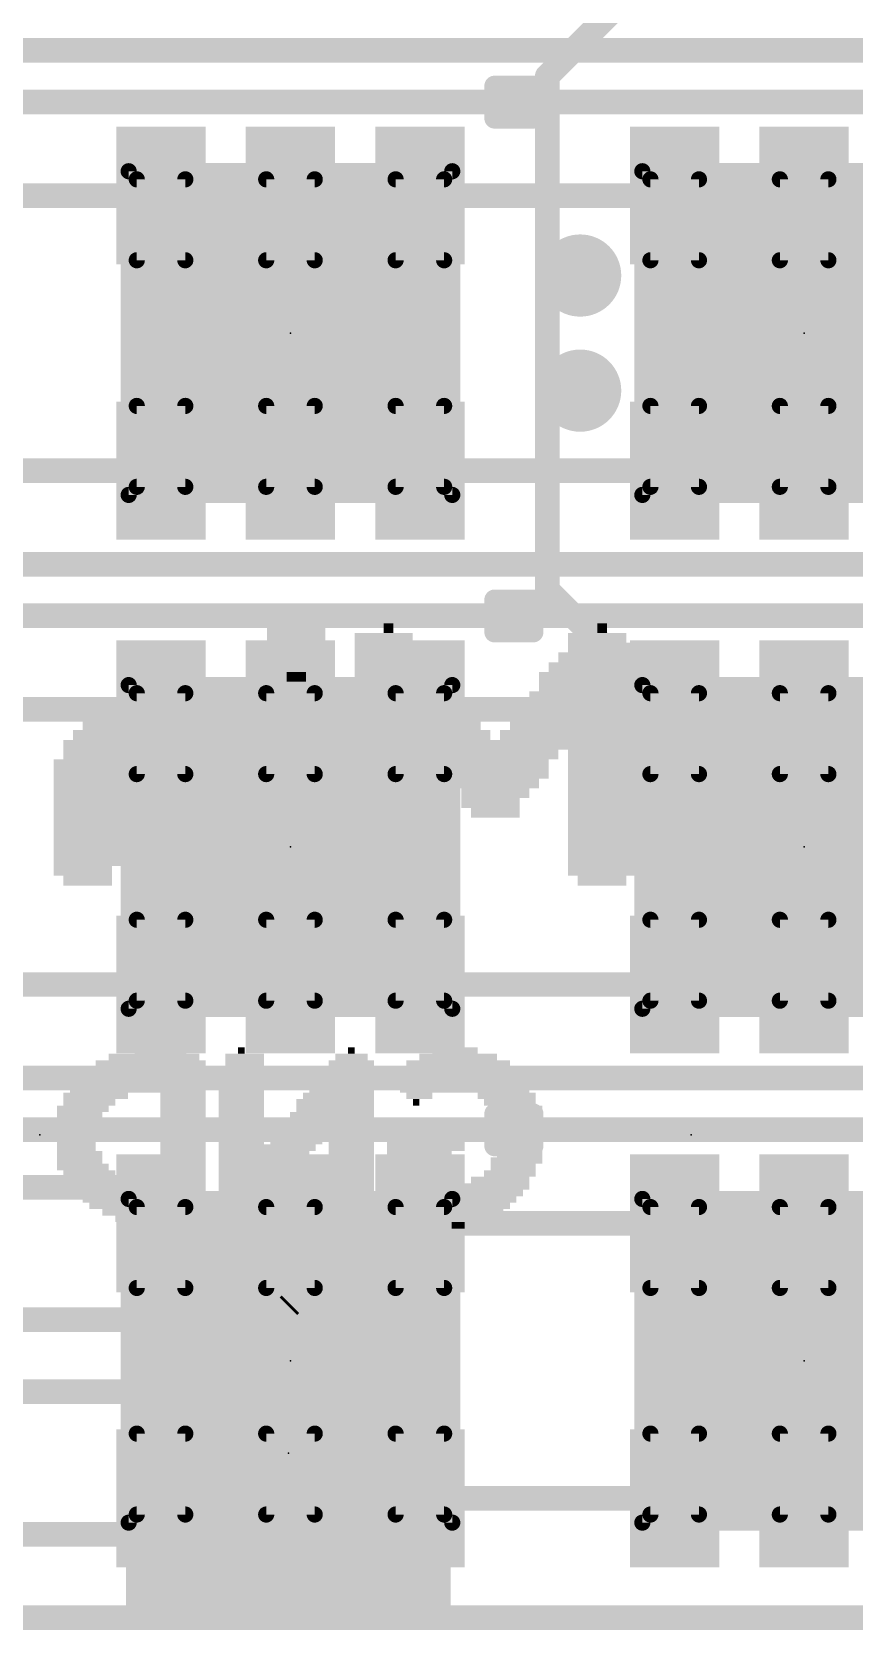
# Model space of a CAD drawing. Extents: x 0 to 108, y -62 to 34.
# Drawn here: x 23.48 to 28.57, y -0.08 to 9.8 of the extents above; entities that cross this region are included whole.
import ezdxf

# ---------------------------------------------------------------- set-up
doc = ezdxf.new("R2010")
doc.units = 0
for name, color, linetype in [('1', 12, 'CONTINUOUS'), ('15', 12, 'CONTINUOUS'), ('16', 132, 'CONTINUOUS'), ('18', 110, 'CONTINUOUS'), ('2', 132, 'CONTINUOUS'), ('20', 53, 'CONTINUOUS'), ('21', 253, 'CONTINUOUS'), ('22', 253, 'CONTINUOUS'), ('23', 53, 'CONTINUOUS'), ('24', 53, 'CONTINUOUS'), ('29', 253, 'CONTINUOUS'), ('39', 12, 'CONTINUOUS'), ('51', 253, 'CONTINUOUS')]:
    doc.layers.add(name, color=color, linetype=linetype)

# ---------------------------------------------------------------- blocks, each defined once
blk = doc.blocks.new('RECT')
blk.add_solid([(-0.5, -0.5), (0.5, -0.5), (-0.5, 0.5), (0.5, 0.5)])
blk = doc.blocks.new('PIE')
at = {"const_width": 0.5}
blk.add_lwpolyline([(0, -0.25, 1), (0, 0.25, 1), (0, -0.25)], format="xyb", dxfattribs=at)
blk = doc.blocks.new('ROUNDV')
at = {"const_width": 0.5}
blk.add_lwpolyline([(0, -0.25, 1), (0, 0.25, 1), (0, -0.25)], format="xyb", dxfattribs=at)

msp = doc.modelspace()

# ---------------------------------------------------------------- linework, layer by layer
at = {"layer": '1', "const_width": 0.1524}
for points in [[(32.385, 9.6837), (8.5725, 9.6837)], [(32.0675, 9.3663), (8.255, 9.3663)], [(24.2825, 8.7875), (22.7075, 8.7875)], [(25.0825, 8.7875), (25.0825, 8.3185)], [(27.4575, 8.7875), (25.8825, 8.7875)], [(28.2575, 8.7875), (28.2575, 8.2867)], [(28.3528, 8.1915), (28.2575, 8.2867)], [(29.9403, 8.1915), (28.3528, 8.1915)], [(25.0825, 7.0875), (25.0825, 7.5883)], [(28.2575, 7.0875), (28.2575, 7.5565)], [(24.2825, 7.0875), (22.7075, 7.0875)], [(25.8825, 7.0875), (27.4575, 7.0875)], [(32.385, 6.5088), (8.5725, 6.5088)], [(32.0675, 6.1913), (8.255, 6.1913)], [(22.7075, 5.6125), (24.2825, 5.6125)], [(25.0825, 5.6125), (25.0825, 5.1435)], [(25.8825, 5.6125), (27.4575, 5.6125)], [(28.2575, 5.6125), (28.2575, 5.1435)], [(25.0825, 3.9125), (25.0825, 4.4133)], [(28.2575, 3.9125), (28.2575, 4.4133)], [(24.2825, 3.9125), (22.7075, 3.9125)], [(27.4575, 3.9125), (25.8825, 3.9125)], [(32.385, 3.3338), (8.5725, 3.3338)], [(32.0675, 3.0163), (8.255, 3.0163)], [(22.9298, 2.6598), (24.0602, 2.6598)], [(24.0602, 2.6598), (24.2825, 2.4375)], [(25.0825, 2.4375), (25.0825, 1.9368)], [(25.8825, 2.4375), (27.4575, 2.4375)], [(28.2575, 2.4375), (28.2575, 1.9685)], [(24.9872, 1.8415), (25.0825, 1.9368)], [(21.9075, 1.8415), (24.9872, 1.8415)], [(21.9075, 1.397), (24.9238, 1.397)], [(24.9238, 1.397), (25.0825, 1.2383)], [(28.4163, 1.397), (28.2575, 1.2383)], [(31.2738, 1.397), (28.4163, 1.397)], [(25.0825, 1.2383), (25.0825, 0.7375)], [(28.2575, 0.7375), (28.2575, 1.2383)], [(24.2825, 0.7375), (24.0602, 0.5152)], [(27.4575, 0.7375), (25.8825, 0.7375)], [(24.0602, 0.5152), (22.9298, 0.5152)]]:
    msp.add_lwpolyline(points, dxfattribs=at)
at = {"layer": '1', "const_width": 0.0762}
for points in [[(24.2825, 8.7494, 1), (24.2825, 8.8256)], [(25.1206, 8.7875, 1), (25.0444, 8.7875)], [(25.8825, 8.8256, 1), (25.8825, 8.7494)], [(27.4575, 8.7494, 1), (27.4575, 8.8256)], [(28.2956, 8.7875, 1), (28.2194, 8.7875)], [(25.0444, 8.3185, 1), (25.1206, 8.3185)], [(28.2844, 8.3137, 1), (28.2306, 8.2598)], [(28.2194, 8.2867, 1), (28.2956, 8.2867)], [(28.3528, 8.2296, 1), (28.3528, 8.1534)], [(28.3258, 8.1646, 1), (28.3797, 8.2184)], [(25.1206, 7.5883, 1), (25.0444, 7.5883)], [(28.2956, 7.5565, 1), (28.2194, 7.5565)], [(24.2825, 7.0494, 1), (24.2825, 7.1256)], [(25.0444, 7.0875, 1), (25.1206, 7.0875)], [(25.8825, 7.1256, 1), (25.8825, 7.0494)], [(27.4575, 7.0494, 1), (27.4575, 7.1256)], [(28.2194, 7.0875, 1), (28.2956, 7.0875)], [(24.2825, 5.5744, 1), (24.2825, 5.6506)], [(25.1206, 5.6125, 1), (25.0444, 5.6125)], [(25.8825, 5.6506, 1), (25.8825, 5.5744)], [(27.4575, 5.5744, 1), (27.4575, 5.6506)], [(28.2956, 5.6125, 1), (28.2194, 5.6125)], [(25.0444, 5.1435, 1), (25.1206, 5.1435)], [(28.2194, 5.1435, 1), (28.2956, 5.1435)], [(25.1206, 4.4133, 1), (25.0444, 4.4133)], [(28.2956, 4.4133, 1), (28.2194, 4.4133)], [(24.2825, 3.8744, 1), (24.2825, 3.9506)], [(25.0444, 3.9125, 1), (25.1206, 3.9125)], [(25.8825, 3.9506, 1), (25.8825, 3.8744)], [(27.4575, 3.8744, 1), (27.4575, 3.9506)], [(28.2194, 3.9125, 1), (28.2956, 3.9125)], [(24.0872, 2.6867, 1), (24.0333, 2.6328)], [(24.0602, 2.6217, 1), (24.0602, 2.6979)], [(24.2556, 2.4106, 1), (24.3094, 2.4644)], [(25.1206, 2.4375, 1), (25.0444, 2.4375)], [(25.8825, 2.4756, 1), (25.8825, 2.3994)], [(27.4575, 2.3994, 1), (27.4575, 2.4756)], [(28.2956, 2.4375, 1), (28.2194, 2.4375)], [(25.0444, 1.9368, 1), (25.1206, 1.9368)], [(25.1094, 1.9098, 1), (25.0556, 1.9637)], [(28.2194, 1.9685, 1), (28.2956, 1.9685)], [(24.9603, 1.8684, 1), (25.0142, 1.8146)], [(24.9872, 1.8034, 1), (24.9872, 1.8796)], [(24.9507, 1.4239, 1), (24.8968, 1.3701)], [(24.9238, 1.3589, 1), (24.9238, 1.4351)], [(28.4163, 1.4351, 1), (28.4163, 1.3589)], [(28.4432, 1.3701, 1), (28.3893, 1.4239)], [(25.1206, 1.2383, 1), (25.0444, 1.2383)], [(25.0556, 1.2113, 1), (25.1094, 1.2652)], [(28.2956, 1.2383, 1), (28.2194, 1.2383)], [(28.2306, 1.2652, 1), (28.2844, 1.2113)], [(24.3094, 0.7106, 1), (24.2556, 0.7644)], [(25.8825, 0.7756, 1), (25.8825, 0.6994)], [(27.4575, 0.6994, 1), (27.4575, 0.7756)], [(25.0444, 0.7375, 1), (25.1206, 0.7375)], [(28.2194, 0.7375, 1), (28.2956, 0.7375)], [(24.0333, 0.5422, 1), (24.0872, 0.4883)], [(24.0602, 0.4771, 1), (24.0602, 0.5534)]]:
    msp.add_lwpolyline(points, format="xyb", dxfattribs=at)
at = {"layer": '15', "const_width": 0.1524}
msp.add_lwpolyline([(40.64, 0), (0, 0)], dxfattribs=at)
at = {"layer": '16', "const_width": 0.1524}
for points in [[(27.305, 10.16), (26.67, 9.525)], [(26.67, 9.525), (26.67, 6.35)], [(26.67, 6.35), (27.305, 5.715)], [(27.305, 5.715), (33.02, 5.715)], [(25.0698, 1.9241), (25.0825, 1.9368)], [(25.0698, 1.016), (25.0698, 1.9241)], [(25.0698, 1.016), (25.0698, 0.508)], [(40.64, 0), (0, 0)]]:
    msp.add_lwpolyline(points, dxfattribs=at)
at = {"layer": '16', "const_width": 0.0762}
for points in [[(26.7081, 9.525, 1), (26.6319, 9.525)], [(26.6431, 9.5519, 1), (26.6969, 9.4981)], [(26.6969, 6.3769, 1), (26.6431, 6.3231)], [(26.6319, 6.35, 1), (26.7081, 6.35)], [(27.305, 5.7531, 1), (27.305, 5.6769)], [(27.2781, 5.6881, 1), (27.3319, 5.7419)], [(25.1079, 1.9241, 1), (25.0317, 1.9241)], [(25.0429, 1.951, 1), (25.0967, 1.8971)], [(25.1094, 1.9098, 1), (25.0556, 1.9637)], [(25.1079, 1.016, 1), (25.0317, 1.016)], [(25.0317, 1.016, 1), (25.1079, 1.016)], [(25.0317, 0.508, 1), (25.1079, 0.508)]]:
    msp.add_lwpolyline(points, format="xyb", dxfattribs=at)
at = {"layer": '2', "const_width": 0.1524}
msp.add_lwpolyline([(40.64, 0), (0, 0)], dxfattribs=at)
at = {"layer": '20', "const_width": 0.1524}
msp.add_lwpolyline([(3.81, 0), (36.83, 0)], dxfattribs=at)
at = {"layer": '21', "const_width": 0.127}
for points in [[(26.3445, 9.3645), (26.3445, 9.4645)], [(26.3445, 9.4645), (26.5825, 9.4645)], [(26.5825, 9.4645), (26.5825, 9.2645)], [(26.4825, 9.3645), (26.3445, 9.3645)], [(26.3445, 9.2645), (26.3445, 9.3645)], [(26.5825, 9.2645), (26.3445, 9.2645)], [(26.3445, 6.1895), (26.3445, 6.2895)], [(26.3445, 6.2895), (26.5825, 6.2895)], [(26.5825, 6.2895), (26.5825, 6.0895)], [(26.4825, 6.1895), (26.3445, 6.1895)], [(26.3445, 6.0895), (26.3445, 6.1895)], [(26.5825, 6.0895), (26.3445, 6.0895)], [(26.3445, 3.0145), (26.3445, 3.1145)], [(26.3445, 3.1145), (26.5825, 3.1145)], [(26.5825, 3.1145), (26.5825, 2.9145)], [(26.4825, 3.0145), (26.3445, 3.0145)], [(26.3445, 2.9145), (26.3445, 3.0145)], [(26.5825, 2.9145), (26.3445, 2.9145)]]:
    msp.add_lwpolyline(points, dxfattribs=at)
at = {"layer": '21', "const_width": 0.0635}
for points in [[(26.3445, 9.4963, 1), (26.3445, 9.4328)], [(26.3762, 9.4645, 1), (26.3128, 9.4645)], [(26.6142, 9.4645, 1), (26.5508, 9.4645)], [(26.5825, 9.4328, 1), (26.5825, 9.4963)], [(26.3445, 9.3963, 1), (26.3445, 9.3327)], [(26.3762, 9.3645, 1), (26.3128, 9.3645)], [(26.3128, 9.3645, 1), (26.3762, 9.3645)], [(26.4825, 9.3327, 1), (26.4825, 9.3963)], [(26.3445, 9.2963, 1), (26.3445, 9.2327)], [(26.3128, 9.2645, 1), (26.3762, 9.2645)], [(26.5508, 9.2645, 1), (26.6142, 9.2645)], [(26.5825, 9.2327, 1), (26.5825, 9.2963)], [(26.3445, 6.3213, 1), (26.3445, 6.2578)], [(26.3762, 6.2895, 1), (26.3128, 6.2895)], [(26.6142, 6.2895, 1), (26.5508, 6.2895)], [(26.5825, 6.2578, 1), (26.5825, 6.3213)], [(26.3445, 6.2213, 1), (26.3445, 6.1578)], [(26.3762, 6.1895, 1), (26.3128, 6.1895)], [(26.3128, 6.1895, 1), (26.3762, 6.1895)], [(26.4825, 6.1578, 1), (26.4825, 6.2213)], [(26.3445, 6.1212, 1), (26.3445, 6.0578)], [(26.5825, 6.0578, 1), (26.5825, 6.1212)], [(26.3128, 6.0895, 1), (26.3762, 6.0895)], [(26.5508, 6.0895, 1), (26.6142, 6.0895)], [(26.3445, 3.1463, 1), (26.3445, 3.0827)], [(26.3762, 3.1145, 1), (26.3128, 3.1145)], [(26.6142, 3.1145, 1), (26.5508, 3.1145)], [(26.5825, 3.0827, 1), (26.5825, 3.1463)], [(26.3445, 3.0463, 1), (26.3445, 2.9827)], [(26.3762, 3.0145, 1), (26.3128, 3.0145)], [(26.4825, 2.9827, 1), (26.4825, 3.0463)], [(26.3445, 2.9463, 1), (26.3445, 2.8828)], [(26.3128, 3.0145, 1), (26.3762, 3.0145)], [(26.5825, 2.8828, 1), (26.5825, 2.9463)], [(26.3128, 2.9145, 1), (26.3762, 2.9145)], [(26.5508, 2.9145, 1), (26.6142, 2.9145)]]:
    msp.add_lwpolyline(points, format="xyb", dxfattribs=at)
at = {"layer": '23'}
for p in [(25.0825, 7.9375), (28.2575, 7.9375), (25.0825, 4.7625), (28.2575, 4.7625), (25.0825, 1.5875), (28.2575, 1.5875)]:
    msp.add_point(p, dxfattribs=at)
at = {"layer": '24'}
for p in [(23.5331, 2.9845), (27.559, 2.9845), (25.0698, 1.016)]:
    msp.add_point(p, dxfattribs=at)
at = {"layer": '51', "const_width": 0.1}
for points in [[(24.0825, 6.9375), (24.0825, 8.9375)], [(24.0825, 8.9375), (26.0825, 8.9375)], [(26.0825, 8.9375), (26.0825, 6.9375)], [(27.2575, 6.9375), (27.2575, 8.9375)], [(27.2575, 8.9375), (29.2575, 8.9375)], [(24.4325, 8.8875), (24.1325, 8.8875)], [(24.1325, 8.8875), (24.1325, 8.3875)], [(24.4325, 8.3875), (24.4325, 8.8875)], [(25.2325, 8.8875), (24.9325, 8.8875)], [(24.9325, 8.8875), (24.9325, 8.3875)], [(25.2325, 8.3875), (25.2325, 8.8875)], [(26.0325, 8.8875), (25.7325, 8.8875)], [(25.7325, 8.8875), (25.7325, 8.3875)], [(26.0325, 8.3875), (26.0325, 8.8875)], [(27.6075, 8.8875), (27.3075, 8.8875)], [(27.3075, 8.8875), (27.3075, 8.3875)], [(27.6075, 8.3875), (27.6075, 8.8875)], [(28.4075, 8.8875), (28.1075, 8.8875)], [(28.1075, 8.8875), (28.1075, 8.3875)], [(28.4075, 8.3875), (28.4075, 8.8875)], [(24.1325, 8.3875), (24.4325, 8.3875)], [(24.9325, 8.3875), (25.2325, 8.3875)], [(25.7325, 8.3875), (26.0325, 8.3875)], [(27.3075, 8.3875), (27.6075, 8.3875)], [(28.1075, 8.3875), (28.4075, 8.3875)], [(24.1325, 6.9875), (24.1325, 7.4875)], [(24.1325, 7.4875), (24.4325, 7.4875)], [(24.4325, 7.4875), (24.4325, 6.9875)], [(24.9325, 6.9875), (24.9325, 7.4875)], [(24.9325, 7.4875), (25.2325, 7.4875)], [(25.2325, 7.4875), (25.2325, 6.9875)], [(25.7325, 7.4875), (25.7325, 6.9875)], [(26.0325, 7.4875), (25.7325, 7.4875)], [(26.0325, 6.9875), (26.0325, 7.4875)], [(27.3075, 6.9875), (27.3075, 7.4875)], [(27.3075, 7.4875), (27.6075, 7.4875)], [(27.6075, 7.4875), (27.6075, 6.9875)], [(28.1075, 6.9875), (28.1075, 7.4875)], [(28.1075, 7.4875), (28.4075, 7.4875)], [(28.4075, 7.4875), (28.4075, 6.9875)], [(24.4325, 6.9875), (24.1325, 6.9875)], [(25.2325, 6.9875), (24.9325, 6.9875)], [(25.7325, 6.9875), (26.0325, 6.9875)], [(27.6075, 6.9875), (27.3075, 6.9875)], [(28.4075, 6.9875), (28.1075, 6.9875)], [(26.0825, 6.9375), (24.0825, 6.9375)], [(29.2575, 6.9375), (27.2575, 6.9375)], [(24.0825, 3.7625), (24.0825, 5.7625)], [(24.0825, 5.7625), (26.0825, 5.7625)], [(24.4325, 5.7125), (24.1325, 5.7125)], [(24.1325, 5.7125), (24.1325, 5.2125)], [(24.4325, 5.2125), (24.4325, 5.7125)], [(25.2325, 5.7125), (24.9325, 5.7125)], [(24.9325, 5.7125), (24.9325, 5.2125)], [(25.2325, 5.2125), (25.2325, 5.7125)], [(26.0325, 5.7125), (25.7325, 5.7125)], [(25.7325, 5.7125), (25.7325, 5.2125)], [(26.0325, 5.2125), (26.0325, 5.7125)], [(26.0825, 5.7625), (26.0825, 3.7625)], [(27.2575, 3.7625), (27.2575, 5.7625)], [(27.2575, 5.7625), (29.2575, 5.7625)], [(27.6075, 5.7125), (27.3075, 5.7125)], [(27.3075, 5.7125), (27.3075, 5.2125)], [(27.6075, 5.2125), (27.6075, 5.7125)], [(28.4075, 5.7125), (28.1075, 5.7125)], [(28.1075, 5.7125), (28.1075, 5.2125)], [(28.4075, 5.2125), (28.4075, 5.7125)], [(24.1325, 5.2125), (24.4325, 5.2125)], [(24.9325, 5.2125), (25.2325, 5.2125)], [(25.7325, 5.2125), (26.0325, 5.2125)], [(27.3075, 5.2125), (27.6075, 5.2125)], [(28.1075, 5.2125), (28.4075, 5.2125)], [(24.1325, 3.8125), (24.1325, 4.3125)], [(24.1325, 4.3125), (24.4325, 4.3125)], [(24.4325, 4.3125), (24.4325, 3.8125)], [(24.9325, 3.8125), (24.9325, 4.3125)], [(24.9325, 4.3125), (25.2325, 4.3125)], [(25.2325, 4.3125), (25.2325, 3.8125)], [(25.7325, 4.3125), (25.7325, 3.8125)], [(26.0325, 4.3125), (25.7325, 4.3125)], [(26.0325, 3.8125), (26.0325, 4.3125)], [(27.3075, 3.8125), (27.3075, 4.3125)], [(27.3075, 4.3125), (27.6075, 4.3125)], [(27.6075, 4.3125), (27.6075, 3.8125)], [(28.1075, 3.8125), (28.1075, 4.3125)], [(28.1075, 4.3125), (28.4075, 4.3125)], [(28.4075, 4.3125), (28.4075, 3.8125)], [(24.4325, 3.8125), (24.1325, 3.8125)], [(25.2325, 3.8125), (24.9325, 3.8125)], [(25.7325, 3.8125), (26.0325, 3.8125)], [(27.6075, 3.8125), (27.3075, 3.8125)], [(28.4075, 3.8125), (28.1075, 3.8125)], [(26.0825, 3.7625), (24.0825, 3.7625)], [(29.2575, 3.7625), (27.2575, 3.7625)], [(24.0825, 0.5875), (24.0825, 2.5875)], [(24.0825, 2.5875), (26.0825, 2.5875)], [(24.4325, 2.5375), (24.1325, 2.5375)], [(24.1325, 2.5375), (24.1325, 2.0375)], [(24.4325, 2.0375), (24.4325, 2.5375)], [(25.2325, 2.5375), (24.9325, 2.5375)], [(24.9325, 2.5375), (24.9325, 2.0375)], [(25.2325, 2.0375), (25.2325, 2.5375)], [(26.0325, 2.5375), (25.7325, 2.5375)], [(25.7325, 2.5375), (25.7325, 2.0375)], [(26.0325, 2.0375), (26.0325, 2.5375)], [(26.0825, 2.5875), (26.0825, 0.5875)], [(27.2575, 0.5875), (27.2575, 2.5875)], [(27.2575, 2.5875), (29.2575, 2.5875)], [(27.6075, 2.5375), (27.3075, 2.5375)], [(27.3075, 2.5375), (27.3075, 2.0375)], [(27.6075, 2.0375), (27.6075, 2.5375)], [(28.4075, 2.5375), (28.1075, 2.5375)], [(28.1075, 2.5375), (28.1075, 2.0375)], [(28.4075, 2.0375), (28.4075, 2.5375)], [(24.1325, 2.0375), (24.4325, 2.0375)], [(24.9325, 2.0375), (25.2325, 2.0375)], [(25.7325, 2.0375), (26.0325, 2.0375)], [(27.3075, 2.0375), (27.6075, 2.0375)], [(28.1075, 2.0375), (28.4075, 2.0375)], [(24.1325, 0.6375), (24.1325, 1.1375)], [(24.1325, 1.1375), (24.4325, 1.1375)], [(24.4325, 1.1375), (24.4325, 0.6375)], [(24.9325, 0.6375), (24.9325, 1.1375)], [(24.9325, 1.1375), (25.2325, 1.1375)], [(25.2325, 1.1375), (25.2325, 0.6375)], [(25.7325, 1.1375), (25.7325, 0.6375)], [(26.0325, 1.1375), (25.7325, 1.1375)], [(26.0325, 0.6375), (26.0325, 1.1375)], [(27.3075, 0.6375), (27.3075, 1.1375)], [(27.3075, 1.1375), (27.6075, 1.1375)], [(27.6075, 1.1375), (27.6075, 0.6375)], [(28.1075, 0.6375), (28.1075, 1.1375)], [(28.1075, 1.1375), (28.4075, 1.1375)], [(28.4075, 1.1375), (28.4075, 0.6375)], [(26.0825, 0.5875), (24.0825, 0.5875)], [(24.4325, 0.6375), (24.1325, 0.6375)], [(25.2325, 0.6375), (24.9325, 0.6375)], [(25.7325, 0.6375), (26.0325, 0.6375)], [(29.2575, 0.5875), (27.2575, 0.5875)], [(27.6075, 0.6375), (27.3075, 0.6375)], [(28.4075, 0.6375), (28.1075, 0.6375)]]:
    msp.add_lwpolyline(points, dxfattribs=at)
at = {"layer": '51', "const_width": 0.05}
for points in [[(24.1075, 8.9375, 1), (24.0575, 8.9375)], [(24.0825, 8.9625, 1), (24.0825, 8.9125)], [(26.1075, 8.9375, 1), (26.0575, 8.9375)], [(26.0825, 8.9125, 1), (26.0825, 8.9625)], [(27.2825, 8.9375, 1), (27.2325, 8.9375)], [(27.2575, 8.9625, 1), (27.2575, 8.9125)], [(24.1325, 8.9125, 1), (24.1325, 8.8625)], [(24.1575, 8.8875, 1), (24.1075, 8.8875)], [(24.4575, 8.8875, 1), (24.4075, 8.8875)], [(24.4325, 8.8625, 1), (24.4325, 8.9125)], [(24.9325, 8.9125, 1), (24.9325, 8.8625)], [(24.9575, 8.8875, 1), (24.9075, 8.8875)], [(25.2575, 8.8875, 1), (25.2075, 8.8875)], [(25.2325, 8.8625, 1), (25.2325, 8.9125)], [(25.7325, 8.9125, 1), (25.7325, 8.8625)], [(25.7575, 8.8875, 1), (25.7075, 8.8875)], [(26.0575, 8.8875, 1), (26.0075, 8.8875)], [(26.0325, 8.8625, 1), (26.0325, 8.9125)], [(27.3075, 8.9125, 1), (27.3075, 8.8625)], [(27.3325, 8.8875, 1), (27.2825, 8.8875)], [(27.6325, 8.8875, 1), (27.5825, 8.8875)], [(27.6075, 8.8625, 1), (27.6075, 8.9125)], [(28.1075, 8.9125, 1), (28.1075, 8.8625)], [(28.1325, 8.8875, 1), (28.0825, 8.8875)], [(28.4325, 8.8875, 1), (28.3825, 8.8875)], [(28.4075, 8.8625, 1), (28.4075, 8.9125)], [(24.1325, 8.4125, 1), (24.1325, 8.3625)], [(24.1075, 8.3875, 1), (24.1575, 8.3875)], [(24.4075, 8.3875, 1), (24.4575, 8.3875)], [(24.4325, 8.3625, 1), (24.4325, 8.4125)], [(24.9325, 8.4125, 1), (24.9325, 8.3625)], [(24.9075, 8.3875, 1), (24.9575, 8.3875)], [(25.2075, 8.3875, 1), (25.2575, 8.3875)], [(25.2325, 8.3625, 1), (25.2325, 8.4125)], [(25.7325, 8.4125, 1), (25.7325, 8.3625)], [(25.7075, 8.3875, 1), (25.7575, 8.3875)], [(26.0075, 8.3875, 1), (26.0575, 8.3875)], [(26.0325, 8.3625, 1), (26.0325, 8.4125)], [(27.3075, 8.4125, 1), (27.3075, 8.3625)], [(27.2825, 8.3875, 1), (27.3325, 8.3875)], [(27.5825, 8.3875, 1), (27.6325, 8.3875)], [(27.6075, 8.3625, 1), (27.6075, 8.4125)], [(28.1075, 8.4125, 1), (28.1075, 8.3625)], [(28.0825, 8.3875, 1), (28.1325, 8.3875)], [(28.3825, 8.3875, 1), (28.4325, 8.3875)], [(28.4075, 8.3625, 1), (28.4075, 8.4125)], [(24.1575, 7.4875, 1), (24.1075, 7.4875)], [(24.1325, 7.5125, 1), (24.1325, 7.4625)], [(24.4575, 7.4875, 1), (24.4075, 7.4875)], [(24.4325, 7.4625, 1), (24.4325, 7.5125)], [(24.9575, 7.4875, 1), (24.9075, 7.4875)], [(24.9325, 7.5125, 1), (24.9325, 7.4625)], [(25.2575, 7.4875, 1), (25.2075, 7.4875)], [(25.2325, 7.4625, 1), (25.2325, 7.5125)], [(25.7575, 7.4875, 1), (25.7075, 7.4875)], [(25.7325, 7.5125, 1), (25.7325, 7.4625)], [(26.0575, 7.4875, 1), (26.0075, 7.4875)], [(26.0325, 7.4625, 1), (26.0325, 7.5125)], [(27.3325, 7.4875, 1), (27.2825, 7.4875)], [(27.3075, 7.5125, 1), (27.3075, 7.4625)], [(27.6325, 7.4875, 1), (27.5825, 7.4875)], [(27.6075, 7.4625, 1), (27.6075, 7.5125)], [(28.1325, 7.4875, 1), (28.0825, 7.4875)], [(28.1075, 7.5125, 1), (28.1075, 7.4625)], [(28.4325, 7.4875, 1), (28.3825, 7.4875)], [(28.4075, 7.4625, 1), (28.4075, 7.5125)], [(24.1325, 7.0125, 1), (24.1325, 6.9625)], [(24.1075, 6.9875, 1), (24.1575, 6.9875)], [(24.4075, 6.9875, 1), (24.4575, 6.9875)], [(24.4325, 6.9625, 1), (24.4325, 7.0125)], [(24.9325, 7.0125, 1), (24.9325, 6.9625)], [(24.9075, 6.9875, 1), (24.9575, 6.9875)], [(25.2075, 6.9875, 1), (25.2575, 6.9875)], [(25.2325, 6.9625, 1), (25.2325, 7.0125)], [(25.7325, 7.0125, 1), (25.7325, 6.9625)], [(25.7075, 6.9875, 1), (25.7575, 6.9875)], [(26.0075, 6.9875, 1), (26.0575, 6.9875)], [(26.0325, 6.9625, 1), (26.0325, 7.0125)], [(27.3075, 7.0125, 1), (27.3075, 6.9625)], [(27.2825, 6.9875, 1), (27.3325, 6.9875)], [(27.5825, 6.9875, 1), (27.6325, 6.9875)], [(27.6075, 6.9625, 1), (27.6075, 7.0125)], [(28.1075, 7.0125, 1), (28.1075, 6.9625)], [(28.0825, 6.9875, 1), (28.1325, 6.9875)], [(28.3825, 6.9875, 1), (28.4325, 6.9875)], [(28.4075, 6.9625, 1), (28.4075, 7.0125)], [(24.0825, 6.9625, 1), (24.0825, 6.9125)], [(24.0575, 6.9375, 1), (24.1075, 6.9375)], [(26.0575, 6.9375, 1), (26.1075, 6.9375)], [(26.0825, 6.9125, 1), (26.0825, 6.9625)], [(27.2575, 6.9625, 1), (27.2575, 6.9125)], [(27.2325, 6.9375, 1), (27.2825, 6.9375)], [(24.1075, 5.7625, 1), (24.0575, 5.7625)], [(24.0825, 5.7875, 1), (24.0825, 5.7375)], [(24.1325, 5.7375, 1), (24.1325, 5.6875)], [(24.1575, 5.7125, 1), (24.1075, 5.7125)], [(24.4575, 5.7125, 1), (24.4075, 5.7125)], [(24.4325, 5.6875, 1), (24.4325, 5.7375)], [(24.9325, 5.7375, 1), (24.9325, 5.6875)], [(24.9575, 5.7125, 1), (24.9075, 5.7125)], [(25.2575, 5.7125, 1), (25.2075, 5.7125)], [(25.2325, 5.6875, 1), (25.2325, 5.7375)], [(25.7325, 5.7375, 1), (25.7325, 5.6875)], [(25.7575, 5.7125, 1), (25.7075, 5.7125)], [(26.0575, 5.7125, 1), (26.0075, 5.7125)], [(26.0325, 5.6875, 1), (26.0325, 5.7375)], [(26.1075, 5.7625, 1), (26.0575, 5.7625)], [(26.0825, 5.7375, 1), (26.0825, 5.7875)], [(27.2825, 5.7625, 1), (27.2325, 5.7625)], [(27.2575, 5.7875, 1), (27.2575, 5.7375)], [(27.3075, 5.7375, 1), (27.3075, 5.6875)], [(27.3325, 5.7125, 1), (27.2825, 5.7125)], [(27.6325, 5.7125, 1), (27.5825, 5.7125)], [(27.6075, 5.6875, 1), (27.6075, 5.7375)], [(28.1075, 5.7375, 1), (28.1075, 5.6875)], [(28.1325, 5.7125, 1), (28.0825, 5.7125)], [(28.4325, 5.7125, 1), (28.3825, 5.7125)], [(28.4075, 5.6875, 1), (28.4075, 5.7375)], [(24.1325, 5.2375, 1), (24.1325, 5.1875)], [(24.1075, 5.2125, 1), (24.1575, 5.2125)], [(24.4075, 5.2125, 1), (24.4575, 5.2125)], [(24.4325, 5.1875, 1), (24.4325, 5.2375)], [(24.9325, 5.2375, 1), (24.9325, 5.1875)], [(24.9075, 5.2125, 1), (24.9575, 5.2125)], [(25.2075, 5.2125, 1), (25.2575, 5.2125)], [(25.2325, 5.1875, 1), (25.2325, 5.2375)], [(25.7325, 5.2375, 1), (25.7325, 5.1875)], [(25.7075, 5.2125, 1), (25.7575, 5.2125)], [(26.0075, 5.2125, 1), (26.0575, 5.2125)], [(26.0325, 5.1875, 1), (26.0325, 5.2375)], [(27.3075, 5.2375, 1), (27.3075, 5.1875)], [(27.2825, 5.2125, 1), (27.3325, 5.2125)], [(27.5825, 5.2125, 1), (27.6325, 5.2125)], [(27.6075, 5.1875, 1), (27.6075, 5.2375)], [(28.1075, 5.2375, 1), (28.1075, 5.1875)], [(28.0825, 5.2125, 1), (28.1325, 5.2125)], [(28.3825, 5.2125, 1), (28.4325, 5.2125)], [(28.4075, 5.1875, 1), (28.4075, 5.2375)], [(24.1575, 4.3125, 1), (24.1075, 4.3125)], [(24.1325, 4.3375, 1), (24.1325, 4.2875)], [(24.4575, 4.3125, 1), (24.4075, 4.3125)], [(24.4325, 4.2875, 1), (24.4325, 4.3375)], [(24.9575, 4.3125, 1), (24.9075, 4.3125)], [(24.9325, 4.3375, 1), (24.9325, 4.2875)], [(25.2575, 4.3125, 1), (25.2075, 4.3125)], [(25.2325, 4.2875, 1), (25.2325, 4.3375)], [(25.7575, 4.3125, 1), (25.7075, 4.3125)], [(25.7325, 4.3375, 1), (25.7325, 4.2875)], [(26.0575, 4.3125, 1), (26.0075, 4.3125)], [(26.0325, 4.2875, 1), (26.0325, 4.3375)], [(27.3325, 4.3125, 1), (27.2825, 4.3125)], [(27.3075, 4.3375, 1), (27.3075, 4.2875)], [(27.6325, 4.3125, 1), (27.5825, 4.3125)], [(27.6075, 4.2875, 1), (27.6075, 4.3375)], [(28.1325, 4.3125, 1), (28.0825, 4.3125)], [(28.1075, 4.3375, 1), (28.1075, 4.2875)], [(28.4325, 4.3125, 1), (28.3825, 4.3125)], [(28.4075, 4.2875, 1), (28.4075, 4.3375)], [(24.1325, 3.8375, 1), (24.1325, 3.7875)], [(24.4325, 3.7875, 1), (24.4325, 3.8375)], [(24.9325, 3.8375, 1), (24.9325, 3.7875)], [(25.2325, 3.7875, 1), (25.2325, 3.8375)], [(25.7325, 3.8375, 1), (25.7325, 3.7875)], [(26.0325, 3.7875, 1), (26.0325, 3.8375)], [(27.3075, 3.8375, 1), (27.3075, 3.7875)], [(27.6075, 3.7875, 1), (27.6075, 3.8375)], [(28.1075, 3.8375, 1), (28.1075, 3.7875)], [(28.4075, 3.7875, 1), (28.4075, 3.8375)], [(24.0825, 3.7875, 1), (24.0825, 3.7375)], [(24.0575, 3.7625, 1), (24.1075, 3.7625)], [(24.1075, 3.8125, 1), (24.1575, 3.8125)], [(24.4075, 3.8125, 1), (24.4575, 3.8125)], [(24.9075, 3.8125, 1), (24.9575, 3.8125)], [(25.2075, 3.8125, 1), (25.2575, 3.8125)], [(25.7075, 3.8125, 1), (25.7575, 3.8125)], [(26.0075, 3.8125, 1), (26.0575, 3.8125)], [(26.0575, 3.7625, 1), (26.1075, 3.7625)], [(26.0825, 3.7375, 1), (26.0825, 3.7875)], [(27.2575, 3.7875, 1), (27.2575, 3.7375)], [(27.2325, 3.7625, 1), (27.2825, 3.7625)], [(27.2825, 3.8125, 1), (27.3325, 3.8125)], [(27.5825, 3.8125, 1), (27.6325, 3.8125)], [(28.0825, 3.8125, 1), (28.1325, 3.8125)], [(28.3825, 3.8125, 1), (28.4325, 3.8125)], [(24.1075, 2.5875, 1), (24.0575, 2.5875)], [(24.0825, 2.6125, 1), (24.0825, 2.5625)], [(24.1325, 2.5625, 1), (24.1325, 2.5125)], [(24.1575, 2.5375, 1), (24.1075, 2.5375)], [(24.4575, 2.5375, 1), (24.4075, 2.5375)], [(24.4325, 2.5125, 1), (24.4325, 2.5625)], [(24.9325, 2.5625, 1), (24.9325, 2.5125)], [(24.9575, 2.5375, 1), (24.9075, 2.5375)], [(25.2575, 2.5375, 1), (25.2075, 2.5375)], [(25.2325, 2.5125, 1), (25.2325, 2.5625)], [(25.7325, 2.5625, 1), (25.7325, 2.5125)], [(25.7575, 2.5375, 1), (25.7075, 2.5375)], [(26.0575, 2.5375, 1), (26.0075, 2.5375)], [(26.0325, 2.5125, 1), (26.0325, 2.5625)], [(26.1075, 2.5875, 1), (26.0575, 2.5875)], [(26.0825, 2.5625, 1), (26.0825, 2.6125)], [(27.2825, 2.5875, 1), (27.2325, 2.5875)], [(27.2575, 2.6125, 1), (27.2575, 2.5625)], [(27.3075, 2.5625, 1), (27.3075, 2.5125)], [(27.3325, 2.5375, 1), (27.2825, 2.5375)], [(27.6325, 2.5375, 1), (27.5825, 2.5375)], [(27.6075, 2.5125, 1), (27.6075, 2.5625)], [(28.1075, 2.5625, 1), (28.1075, 2.5125)], [(28.1325, 2.5375, 1), (28.0825, 2.5375)], [(28.4325, 2.5375, 1), (28.3825, 2.5375)], [(28.4075, 2.5125, 1), (28.4075, 2.5625)], [(24.1325, 2.0625, 1), (24.1325, 2.0125)], [(24.4325, 2.0125, 1), (24.4325, 2.0625)], [(24.9325, 2.0625, 1), (24.9325, 2.0125)], [(25.2325, 2.0125, 1), (25.2325, 2.0625)], [(25.7325, 2.0625, 1), (25.7325, 2.0125)], [(26.0325, 2.0125, 1), (26.0325, 2.0625)], [(27.3075, 2.0625, 1), (27.3075, 2.0125)], [(27.6075, 2.0125, 1), (27.6075, 2.0625)], [(28.1075, 2.0625, 1), (28.1075, 2.0125)], [(28.4075, 2.0125, 1), (28.4075, 2.0625)], [(24.1075, 2.0375, 1), (24.1575, 2.0375)], [(24.4075, 2.0375, 1), (24.4575, 2.0375)], [(24.9075, 2.0375, 1), (24.9575, 2.0375)], [(25.2075, 2.0375, 1), (25.2575, 2.0375)], [(25.7075, 2.0375, 1), (25.7575, 2.0375)], [(26.0075, 2.0375, 1), (26.0575, 2.0375)], [(27.2825, 2.0375, 1), (27.3325, 2.0375)], [(27.5825, 2.0375, 1), (27.6325, 2.0375)], [(28.0825, 2.0375, 1), (28.1325, 2.0375)], [(28.3825, 2.0375, 1), (28.4325, 2.0375)], [(24.1575, 1.1375, 1), (24.1075, 1.1375)], [(24.1325, 1.1625, 1), (24.1325, 1.1125)], [(24.4575, 1.1375, 1), (24.4075, 1.1375)], [(24.4325, 1.1125, 1), (24.4325, 1.1625)], [(24.9575, 1.1375, 1), (24.9075, 1.1375)], [(24.9325, 1.1625, 1), (24.9325, 1.1125)], [(25.2575, 1.1375, 1), (25.2075, 1.1375)], [(25.2325, 1.1125, 1), (25.2325, 1.1625)], [(25.7575, 1.1375, 1), (25.7075, 1.1375)], [(25.7325, 1.1625, 1), (25.7325, 1.1125)], [(26.0575, 1.1375, 1), (26.0075, 1.1375)], [(26.0325, 1.1125, 1), (26.0325, 1.1625)], [(27.3325, 1.1375, 1), (27.2825, 1.1375)], [(27.3075, 1.1625, 1), (27.3075, 1.1125)], [(27.6325, 1.1375, 1), (27.5825, 1.1375)], [(27.6075, 1.1125, 1), (27.6075, 1.1625)], [(28.1325, 1.1375, 1), (28.0825, 1.1375)], [(28.1075, 1.1625, 1), (28.1075, 1.1125)], [(28.4325, 1.1375, 1), (28.3825, 1.1375)], [(28.4075, 1.1125, 1), (28.4075, 1.1625)], [(24.0825, 0.6125, 1), (24.0825, 0.5625)], [(24.0575, 0.5875, 1), (24.1075, 0.5875)], [(24.1325, 0.6625, 1), (24.1325, 0.6125)], [(24.1075, 0.6375, 1), (24.1575, 0.6375)], [(24.4075, 0.6375, 1), (24.4575, 0.6375)], [(24.4325, 0.6125, 1), (24.4325, 0.6625)], [(24.9325, 0.6625, 1), (24.9325, 0.6125)], [(24.9075, 0.6375, 1), (24.9575, 0.6375)], [(25.2075, 0.6375, 1), (25.2575, 0.6375)], [(25.2325, 0.6125, 1), (25.2325, 0.6625)], [(25.7325, 0.6625, 1), (25.7325, 0.6125)], [(25.7075, 0.6375, 1), (25.7575, 0.6375)], [(26.0075, 0.6375, 1), (26.0575, 0.6375)], [(26.0325, 0.6125, 1), (26.0325, 0.6625)], [(26.0575, 0.5875, 1), (26.1075, 0.5875)], [(26.0825, 0.5625, 1), (26.0825, 0.6125)], [(27.2575, 0.6125, 1), (27.2575, 0.5625)], [(27.2325, 0.5875, 1), (27.2825, 0.5875)], [(27.3075, 0.6625, 1), (27.3075, 0.6125)], [(27.2825, 0.6375, 1), (27.3325, 0.6375)], [(27.5825, 0.6375, 1), (27.6325, 0.6375)], [(27.6075, 0.6125, 1), (27.6075, 0.6625)], [(28.1075, 0.6625, 1), (28.1075, 0.6125)], [(28.0825, 0.6375, 1), (28.1325, 0.6375)], [(28.3825, 0.6375, 1), (28.4325, 0.6375)], [(28.4075, 0.6125, 1), (28.4075, 0.6625)]]:
    msp.add_lwpolyline(points, format="xyb", dxfattribs=at)

# ---------------------------------------------------------------- block references
at = {"layer": '1', "xscale": 0.7, "yscale": 0.4, "rotation": 90}
for p in [(24.2825, 8.7875), (25.0825, 8.7875), (25.8825, 8.7875), (27.4575, 8.7875), (28.2575, 8.7875), (24.2825, 7.0875), (25.0825, 7.0875), (25.8825, 7.0875), (27.4575, 7.0875), (28.2575, 7.0875), (24.2825, 5.6125), (25.0825, 5.6125), (25.8825, 5.6125), (27.4575, 5.6125), (28.2575, 5.6125), (24.2825, 3.9125), (25.0825, 3.9125), (25.8825, 3.9125), (27.4575, 3.9125), (28.2575, 3.9125), (24.2825, 2.4375), (25.0825, 2.4375), (25.8825, 2.4375), (27.4575, 2.4375), (28.2575, 2.4375), (24.2825, 0.7375), (25.0825, 0.7375), (25.8825, 0.7375), (27.4575, 0.7375), (28.2575, 0.7375)]:
    msp.add_blockref('RECT', p, dxfattribs=at)
at = {"layer": '16', "xscale": 2, "yscale": 2}
msp.add_blockref('PIE', (25.0698, 1.016), dxfattribs=at)
at = {"layer": '16', "xscale": 2.0066, "yscale": 1.016, "rotation": 180}
msp.add_blockref('RECT', (25.0698, 0.508), dxfattribs=at)
at = {"layer": '18', "xscale": 0.508, "yscale": 0.508}
for p in [(25.0825, 8.3185), (25.0825, 8.3185), (26.8732, 8.2931), (26.8732, 8.2931), (28.2575, 8.2867), (28.2575, 8.2867), (27.5209, 7.9502), (27.5209, 7.9502), (25.0825, 7.5883), (25.0825, 7.5883), (26.8732, 7.5819), (26.8732, 7.5819), (28.2575, 7.5565), (28.2575, 7.5565), (25.0825, 5.1435), (25.0825, 5.1435), (28.2575, 5.1435), (28.2575, 5.1435), (25.0825, 4.4133), (25.0825, 4.4133), (28.2575, 4.4133), (28.2575, 4.4133), (25.0825, 1.9368), (25.0825, 1.9368), (28.2575, 1.9685), (28.2575, 1.9685), (28.2575, 1.2383), (28.2575, 1.2383)]:
    msp.add_blockref('ROUNDV', p, dxfattribs=at)
at = {"layer": '22', "rotation": 180}
for p, xscale, yscale in [((25.1185, 6.114), 0.36, 0.06), ((25.1185, 6.174), 0.24, 0.06), ((25.6885, 6.114), 0.06, 0.06), ((27.0085, 6.114), 0.06, 0.06), ((25.1185, 6.054), 0.36, 0.06), ((25.1185, 5.994), 0.36, 0.06), ((25.6585, 6.054), 0.36, 0.06), ((25.6885, 5.994), 0.42, 0.06), ((26.9785, 6.054), 0.36, 0.06), ((27.0085, 5.994), 0.42, 0.06), ((25.1185, 5.934), 0.36, 0.06), ((25.7185, 5.934), 0.48, 0.06), ((26.9785, 5.934), 0.48, 0.06), ((25.1185, 5.874), 0.36, 0.06), ((25.1185, 5.814), 0.12, 0.06), ((25.7485, 5.874), 0.54, 0.06), ((25.7485, 5.814), 0.54, 0.06), ((26.9185, 5.814), 0.6, 0.06), ((26.9485, 5.874), 0.54, 0.06), ((25.7785, 5.754), 0.6, 0.06), ((26.9185, 5.754), 0.6, 0.06), ((24.0985, 5.634), 0.36, 0.06), ((24.5485, 5.634), 0.3, 0.06), ((25.1485, 5.634), 0.3, 0.06), ((25.8085, 5.694), 0.66, 0.06), ((25.8385, 5.634), 0.72, 0.06), ((26.8585, 5.634), 0.72, 0.06), ((26.8885, 5.694), 0.66, 0.06), ((27.5485, 5.634), 0.3, 0.06), ((28.3285, 5.634), 0.3, 0.06), ((24.2785, 5.514), 0.96, 0.06), ((24.3085, 5.574), 0.9, 0.06), ((25.1185, 5.574), 0.36, 0.06), ((25.1185, 5.514), 0.36, 0.06), ((25.8385, 5.574), 0.72, 0.06), ((25.8685, 5.514), 0.78, 0.06), ((26.8285, 5.574), 0.78, 0.06), ((26.8285, 5.514), 0.78, 0.06), ((27.5485, 5.574), 0.42, 0.06), ((27.5485, 5.514), 0.42, 0.06), ((28.2985, 5.574), 0.36, 0.06), ((28.2985, 5.514), 0.36, 0.06), ((24.2485, 5.454), 1.02, 0.06), ((25.1185, 5.454), 0.36, 0.06), ((25.8985, 5.454), 0.84, 0.06), ((26.7985, 5.454), 0.84, 0.06), ((27.5485, 5.454), 0.42, 0.06), ((28.2985, 5.454), 0.36, 0.06), ((24.2185, 5.394), 1.08, 0.06), ((24.2185, 5.334), 1.08, 0.06), ((25.1185, 5.394), 0.36, 0.06), ((25.1185, 5.334), 0.36, 0.06), ((26.3485, 5.394), 1.74, 0.06), ((25.6885, 5.334), 0.42, 0.06), ((26.3485, 5.334), 0.78, 0.06), ((27.0085, 5.334), 0.42, 0.06), ((27.5485, 5.394), 0.42, 0.06), ((27.5485, 5.334), 0.42, 0.06), ((28.2985, 5.394), 0.36, 0.06), ((28.2985, 5.334), 0.36, 0.06), ((24.1885, 5.274), 1.14, 0.06), ((23.8285, 5.214), 0.42, 0.06), ((24.5485, 5.214), 0.42, 0.06), ((25.1185, 5.274), 0.36, 0.06), ((25.1185, 5.214), 0.36, 0.06), ((25.6885, 5.274), 0.42, 0.06), ((25.6885, 5.214), 0.42, 0.06), ((26.3185, 5.274), 0.72, 0.06), ((26.3485, 5.214), 0.66, 0.06), ((27.0085, 5.274), 0.42, 0.06), ((27.0085, 5.214), 0.42, 0.06), ((27.5485, 5.274), 0.42, 0.06), ((27.5485, 5.214), 0.42, 0.06), ((28.2985, 5.274), 0.36, 0.06), ((28.2985, 5.214), 0.36, 0.06), ((23.8285, 5.154), 0.42, 0.06), ((24.5485, 5.154), 0.42, 0.06), ((25.1185, 5.154), 0.36, 0.06), ((25.6885, 5.154), 0.42, 0.06), ((26.3485, 5.154), 0.54, 0.06), ((27.0085, 5.154), 0.42, 0.06), ((27.5485, 5.154), 0.42, 0.06), ((28.2985, 5.154), 0.36, 0.06), ((23.8285, 5.094), 0.42, 0.06), ((23.8285, 5.034), 0.42, 0.06), ((24.5785, 5.094), 0.36, 0.06), ((24.5785, 5.034), 0.36, 0.06), ((25.1185, 5.094), 0.36, 0.06), ((25.1185, 5.034), 0.36, 0.06), ((25.6885, 5.094), 0.42, 0.06), ((25.6885, 5.034), 0.42, 0.06), ((26.3485, 5.094), 0.42, 0.06), ((26.3185, 5.034), 0.36, 0.06), ((27.0085, 5.094), 0.42, 0.06), ((27.0085, 5.034), 0.42, 0.06), ((27.5485, 5.094), 0.42, 0.06), ((27.5485, 5.034), 0.42, 0.06), ((28.2985, 5.094), 0.36, 0.06), ((28.2985, 5.034), 0.36, 0.06), ((23.8285, 4.974), 0.42, 0.06), ((23.8285, 4.914), 0.42, 0.06), ((24.5785, 4.974), 0.36, 0.06), ((24.5785, 4.914), 0.36, 0.06), ((25.1185, 4.974), 0.36, 0.06), ((25.1185, 4.914), 0.36, 0.06), ((25.6885, 4.974), 0.42, 0.06), ((25.6885, 4.914), 0.42, 0.06), ((26.3485, 4.974), 0.3, 0.06), ((27.0085, 4.974), 0.42, 0.06), ((27.0085, 4.914), 0.42, 0.06), ((27.5485, 4.974), 0.42, 0.06), ((27.9085, 4.914), 1.14, 0.06), ((28.2685, 4.974), 0.42, 0.06), ((23.8285, 4.854), 0.42, 0.06), ((24.5785, 4.854), 0.36, 0.06), ((25.1185, 4.854), 0.36, 0.06), ((25.6885, 4.854), 0.42, 0.06), ((27.0085, 4.854), 0.42, 0.06), ((27.9085, 4.854), 1.14, 0.06), ((23.8285, 4.794), 0.42, 0.06), ((23.8285, 4.734), 0.42, 0.06), ((24.5785, 4.794), 0.36, 0.06), ((24.5785, 4.734), 0.36, 0.06), ((25.1185, 4.794), 0.36, 0.06), ((25.1185, 4.734), 0.36, 0.06), ((25.6885, 4.794), 0.42, 0.06), ((25.6885, 4.734), 0.42, 0.06), ((27.0085, 4.794), 0.42, 0.06), ((27.0085, 4.734), 0.42, 0.06), ((27.8785, 4.794), 1.08, 0.06), ((27.8785, 4.734), 1.08, 0.06), ((23.8285, 4.674), 0.42, 0.06), ((23.7985, 4.614), 0.36, 0.06), ((24.5785, 4.674), 0.36, 0.06), ((24.5785, 4.614), 0.36, 0.06), ((25.1185, 4.674), 0.36, 0.06), ((25.1185, 4.614), 0.36, 0.06), ((25.6885, 4.674), 0.42, 0.06), ((25.6585, 4.614), 0.36, 0.06), ((27.0085, 4.674), 0.42, 0.06), ((27.0085, 4.614), 0.42, 0.06), ((27.8485, 4.674), 1.02, 0.06), ((27.8185, 4.614), 0.96, 0.06), ((23.8285, 4.554), 0.3, 0.06), ((24.5485, 4.554), 0.3, 0.06), ((25.1485, 4.554), 0.3, 0.06), ((25.6885, 4.554), 0.3, 0.06), ((27.0085, 4.554), 0.3, 0.06), ((27.5485, 4.554), 0.3, 0.06), ((28.0285, 4.554), 0.3, 0.06), ((24.239, 3.4645), 0.56, 0.04), ((24.279, 3.5045), 0.32, 0.04), ((24.799, 3.4645), 0.24, 0.04), ((24.779, 3.5045), 0.04, 0.04), ((25.459, 3.4645), 0.2, 0.04), ((25.459, 3.5045), 0.04, 0.04), ((26.119, 3.4645), 0.48, 0.04), ((26.099, 3.5045), 0.28, 0.04), ((24.159, 3.3445), 0.8, 0.04), ((24.179, 3.3845), 0.76, 0.04), ((24.219, 3.4245), 0.68, 0.04), ((24.779, 3.3845), 0.28, 0.04), ((24.779, 3.3445), 0.28, 0.04), ((24.799, 3.4245), 0.24, 0.04), ((25.419, 3.3445), 0.36, 0.04), ((25.439, 3.3845), 0.32, 0.04), ((25.459, 3.4245), 0.28, 0.04), ((26.119, 3.3445), 0.8, 0.04), ((26.119, 3.3845), 0.72, 0.04), ((26.119, 3.4245), 0.64, 0.04), ((24.139, 3.3045), 0.84, 0.04), ((24.139, 3.2645), 0.84, 0.04), ((24.779, 3.3045), 0.28, 0.04), ((24.779, 3.2645), 0.28, 0.04), ((25.399, 3.2645), 0.4, 0.04), ((25.419, 3.3045), 0.36, 0.04), ((26.159, 3.3045), 0.8, 0.04), ((26.159, 3.2645), 0.8, 0.04), ((23.799, 3.1445), 0.32, 0.04), ((23.879, 3.2245), 0.4, 0.04), ((23.839, 3.1845), 0.32, 0.04), ((24.419, 3.2245), 0.28, 0.04), ((24.419, 3.1845), 0.28, 0.04), ((24.419, 3.1445), 0.28, 0.04), ((24.779, 3.2245), 0.28, 0.04), ((24.779, 3.1845), 0.28, 0.04), ((24.779, 3.1445), 0.28, 0.04), ((25.359, 3.1845), 0.48, 0.04), ((25.359, 3.1445), 0.48, 0.04), ((25.379, 3.2245), 0.44, 0.04), ((25.879, 3.2245), 0.16, 0.04), ((25.859, 3.1845), 0.04, 0.04), ((26.419, 3.2245), 0.36, 0.04), ((26.439, 3.1845), 0.32, 0.04), ((26.479, 3.1445), 0.32, 0.04), ((23.779, 3.1045), 0.28, 0.04), ((23.779, 3.0645), 0.28, 0.04), ((24.419, 3.1045), 0.28, 0.04), ((24.419, 3.0645), 0.28, 0.04), ((24.779, 3.1045), 0.28, 0.04), ((24.779, 3.0645), 0.28, 0.04), ((25.319, 3.0645), 0.56, 0.04), ((25.339, 3.1045), 0.52, 0.04), ((25.939, 3.0645), 0.44, 0.04), ((26.499, 3.1045), 0.28, 0.04), ((26.499, 3.0645), 0.28, 0.04), ((23.739, 2.9845), 0.28, 0.04), ((23.759, 3.0245), 0.24, 0.04), ((23.759, 2.9445), 0.24, 0.04), ((24.419, 3.0245), 0.28, 0.04), ((24.419, 2.9845), 0.28, 0.04), ((24.419, 2.9445), 0.28, 0.04), ((24.779, 3.0245), 0.28, 0.04), ((24.779, 2.9845), 0.28, 0.04), ((24.779, 2.9445), 0.28, 0.04), ((25.119, 2.9445), 0.32, 0.04), ((25.299, 3.0245), 0.6, 0.04), ((25.139, 2.9845), 0.28, 0.04), ((25.459, 2.9845), 0.28, 0.04), ((25.459, 2.9445), 0.28, 0.04), ((25.919, 2.9445), 0.48, 0.04), ((25.939, 3.0245), 0.44, 0.04), ((25.959, 2.9845), 0.48, 0.04), ((26.499, 3.0245), 0.28, 0.04), ((26.499, 2.9845), 0.28, 0.04), ((26.499, 2.9445), 0.28, 0.04), ((23.759, 2.9045), 0.24, 0.04), ((23.779, 2.8645), 0.28, 0.04), ((24.419, 2.9045), 0.28, 0.04), ((24.419, 2.8645), 0.28, 0.04), ((24.939, 2.9045), 0.6, 0.04), ((24.919, 2.8645), 0.56, 0.04), ((25.459, 2.9045), 0.28, 0.04), ((25.459, 2.8645), 0.28, 0.04), ((25.919, 2.9045), 0.48, 0.04), ((25.879, 2.8645), 0.4, 0.04), ((26.499, 2.9045), 0.28, 0.04), ((26.499, 2.8645), 0.28, 0.04), ((23.779, 2.8245), 0.28, 0.04), ((23.799, 2.7845), 0.32, 0.04), ((24.419, 2.8245), 0.28, 0.04), ((24.419, 2.7845), 0.28, 0.04), ((24.899, 2.8245), 0.52, 0.04), ((24.899, 2.7845), 0.52, 0.04), ((25.459, 2.8245), 0.28, 0.04), ((25.459, 2.7845), 0.28, 0.04), ((25.819, 2.8245), 0.28, 0.04), ((25.819, 2.7845), 0.28, 0.04), ((26.479, 2.8245), 0.32, 0.04), ((26.459, 2.7845), 0.28, 0.04), ((23.839, 2.7445), 0.32, 0.04), ((24.119, 2.7045), 0.88, 0.04), ((24.139, 2.6645), 0.84, 0.04), ((24.419, 2.7445), 0.28, 0.04), ((24.879, 2.7445), 0.48, 0.04), ((24.859, 2.7045), 0.44, 0.04), ((24.839, 2.6645), 0.4, 0.04), ((25.459, 2.7445), 0.28, 0.04), ((25.459, 2.7045), 0.28, 0.04), ((25.459, 2.6645), 0.28, 0.04), ((25.819, 2.7445), 0.28, 0.04), ((25.839, 2.7045), 0.32, 0.04), ((26.119, 2.6645), 0.88, 0.04), ((26.379, 2.7045), 0.36, 0.04), ((26.439, 2.7445), 0.32, 0.04), ((24.159, 2.6245), 0.8, 0.04), ((24.179, 2.5845), 0.76, 0.04), ((24.839, 2.6245), 0.4, 0.04), ((24.819, 2.5845), 0.36, 0.04), ((25.459, 2.6245), 0.28, 0.04), ((25.459, 2.5845), 0.28, 0.04), ((26.119, 2.6245), 0.8, 0.04), ((26.099, 2.5845), 0.76, 0.04), ((24.199, 2.5445), 0.72, 0.04), ((24.239, 2.5045), 0.64, 0.04), ((24.259, 2.4645), 0.52, 0.04), ((24.799, 2.5445), 0.32, 0.04), ((24.799, 2.5045), 0.24, 0.04), ((24.779, 2.4645), 0.2, 0.04), ((25.459, 2.5445), 0.28, 0.04), ((25.459, 2.5045), 0.28, 0.04), ((25.459, 2.4645), 0.2, 0.04), ((26.099, 2.5445), 0.68, 0.04), ((26.099, 2.5045), 0.6, 0.04), ((26.099, 2.4645), 0.44, 0.04), ((26.119, 2.4245), 0.08, 0.04)]:
    msp.add_blockref('RECT', p, dxfattribs=dict(at, xscale=xscale, yscale=yscale))
at = {"layer": '29', "xscale": 0.8524, "yscale": 0.5524, "rotation": 90}
for p in [(24.2825, 8.7875), (25.0825, 8.7875), (25.8825, 8.7875), (27.4575, 8.7875), (28.2575, 8.7875), (24.2825, 7.0875), (25.0825, 7.0875), (25.8825, 7.0875), (27.4575, 7.0875), (28.2575, 7.0875), (24.2825, 5.6125), (25.0825, 5.6125), (25.8825, 5.6125), (27.4575, 5.6125), (28.2575, 5.6125), (24.2825, 3.9125), (25.0825, 3.9125), (25.8825, 3.9125), (27.4575, 3.9125), (28.2575, 3.9125), (24.2825, 2.4375), (25.0825, 2.4375), (25.8825, 2.4375), (27.4575, 2.4375), (28.2575, 2.4375), (24.2825, 0.7375), (25.0825, 0.7375), (25.8825, 0.7375), (27.4575, 0.7375), (28.2575, 0.7375)]:
    msp.add_blockref('RECT', p, dxfattribs=at)
at = {"layer": '39', "xscale": 2.032, "yscale": 2.032}
for p in [(25.0825, 7.9375), (28.2575, 7.9375), (25.0825, 4.7625), (28.2575, 4.7625), (25.0825, 1.5875), (28.2575, 1.5875)]:
    msp.add_blockref('RECT', p, dxfattribs=at)
at = {"layer": '51', "xscale": 0.508, "yscale": 0.254}
for p in [(25.0825, 7.8105), (28.2575, 7.8105), (25.0825, 4.6355), (28.2575, 4.6355), (25.0825, 1.4605), (28.2575, 1.4605)]:
    msp.add_blockref('RECT', p, dxfattribs=at)

doc.saveas('drawing.dxf')
